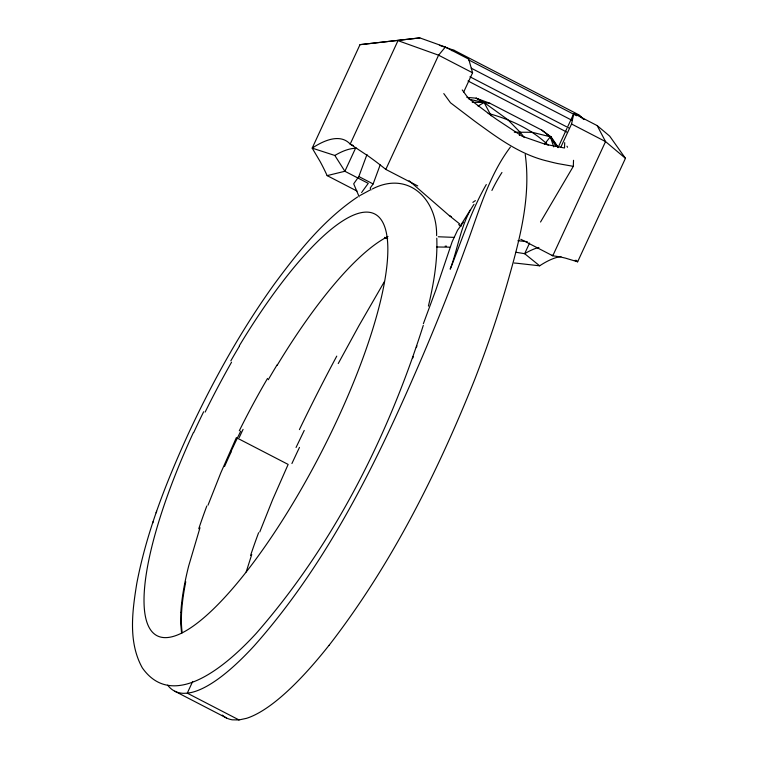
<?xml version="1.0" encoding="UTF-8"?>
<svg xmlns="http://www.w3.org/2000/svg" width="758" height="758" viewBox="0 0 758 758"><rect width="100%" height="100%" fill="white"/><g stroke="black" fill="none" stroke-linecap="round" stroke-linejoin="round"><path stroke-width="1.14" d="M573.522 160.308L573.313 166.343L557.897 163.595A204.328 40.544 30.5 0 1 548.043 161.227C524.508 155.816 504.136 142.504 484.855 128.519A199.61 39.605 30.5 0 1 474.584 121.081L450.508 102.794L443.79 93.585M564.719 142.646L564.511 147.999L548.233 144.863A175.865 34.896 30.5 0 1 543.609 143.707L522.196 136.269L496.623 119.394A175.865 34.896 30.5 0 1 490.597 115.036L468.292 98.208L462.238 89.937M180.859 612.369L180.707 623.701L181.617 633.442M560.693 147.469L571.551 123.99L573.815 113.51L597.171 125.601L609.678 136.118L625.445 158.327L577.643 261.794L565.421 258.127A443.051 224.349 -70.8 0 0 552.771 255.797L520.831 239.272M519.372 135.455L520.111 132.224L507.813 119.669L484.097 102.51L476.119 98.17L466.881 97.365M428.403 306.128C433.614 283.909 437.688 261.131 436.779 238.22M423.267 325.438C387.774 437.186 333.52 544.936 256.052 633.574C231.379 660.408 174.634 713.704 142.343 667.893C128.026 642.253 132.29 611.166 136.781 583.48C146.682 531.472 166.428 481.908 188.278 433.889C212.685 381.473 240.836 330.63 274.652 283.663C298.425 251.495 324.073 219.356 357.662 196.919M246.179 571.968L251.751 554.505M199.998 527.729L188.638 566.112A232.005 60.384 -62.6 0 0 180.849 612.379M152.529 523.399L153.107 521.722M156.129 512.815L156.65 511.271M412.816 358.003L413.347 356.459M416.369 347.552L416.938 345.885M359.169 196.796L353.692 183.824L358.828 176.548L366.986 154.461M371.06 189.983L370.188 188.06L373.135 183.948L380.184 164.884M208.005 505.198L220.843 472.765L236.354 437.631L288.144 464.427L272.662 499.579L259.757 531.983M423.371 323.713L435.916 289.774L452.119 241.821L457.576 230.157L463.318 222.293M463.707 92.002L472.585 72.787L468.709 59.133L445.353 47.043L419.856 37.9L360.003 44.656L312.192 148.123L320.009 161.321A443.051 224.349 -70.8 0 1 327.134 175.619L357.009 191.073M355.739 147.81L344.89 171.27L327.134 175.619M417.753 185.937L385.813 169.413L438.588 55.192L445.353 47.043M192.674 681.47L187.273 693.163L183.824 693.324A278.48 72.493 -62.6 0 1 167.67 685.175M558.049 147.639L566.918 128.443M567.903 126.311L573.815 113.51M529.586 243.015L524.659 253.684L515.98 252.272M296.046 447.485L304.242 430.43M338.239 363.556L358.932 325.722L384.505 281.417M474.025 204.338C461.016 222.871 458.306 247.676 450.195 269.175C461.679 240.769 470.917 211.188 486.295 184.526M540.53 222.028L573.313 166.353M460.314 225.903L470.538 209.625M361.594 192.541L362.059 191.878M362.523 191.224L368.255 183.36L344.89 171.27L334.837 155.466L312.192 148.123A237.263 61.768 -62.6 0 1 350.187 144.105L353.37 145.564M544.509 144.162L550.336 136.791L551.227 137.037L558.115 147.223M510.399 147.071C488.048 176.775 478.469 213.254 465.564 247.515C452.365 283.862 438.039 319.8 422.898 355.379C378.735 458.353 329.057 561.526 254.053 645.987A275.088 71.612 -62.6 0 1 221.516 676.449A278.48 72.503 -62.6 0 1 190.921 692.585L187.273 693.163L239.026 719.939L246.511 718.328A279.029 72.645 -62.6 0 0 273.268 703.216A275.135 71.603 -62.6 0 0 328.972 645.39M328.972 645.446C390.976 565.411 436.854 473.949 474.394 380.27C487.11 347.657 498.357 314.475 508.012 280.839C519.571 239.888 531.197 197.421 525.228 154.48M478.042 106.044L484.097 102.51L490.056 103.344L541.799 130.12L551.227 137.037L547.058 134.877M359.898 195.545L369.98 190.087M372.358 188.979C408.259 170.361 437.243 199.165 436.617 235.596M419.856 37.9L360.003 44.656M451.398 50.578L454.298 50.388L578.307 114.553L584.191 119.461M239.026 719.939L232.327 719.825A279.029 72.635 -62.6 0 1 222.302 715.097M514.312 132.224L532.182 132.28L550.336 136.791L557.916 147.175M449.598 247.174L436.504 246.975M472.262 102.264L484.097 102.51L491.193 115.822M454.25 237.387L438.257 236.761M517.904 240.731L527.265 241.631M488.171 113.397C509.897 119.262 531.983 129.315 548.167 145.166M560.996 256.517A237.263 61.768 -62.6 0 0 539.649 265.812L517.013 263.253A443.051 384.069 -48.5 0 0 514.161 263.026M439.422 45.309L454.298 50.388M469.145 99.232L484.097 102.51M490.056 103.344L476.119 98.17L482.382 101.411M468.558 59.844L576.554 115.728M471.22 68.173L571.74 120.19M472.585 72.787L438.588 55.192L397.997 40.638L350.187 144.105L368.416 156.195A443.051 384.069 -48.5 0 1 385.813 169.413M571.551 123.99L605.547 141.585L625.445 158.327M469.941 76.785L568.775 127.922M468.008 80.973L566.832 132.119M451.266 216.608L448.859 215.253L409.093 180.726M358.828 176.548L373.135 183.948M174.747 691.192L226.49 717.968M575.066 260.335L577.643 261.794A237.263 61.768 -62.6 0 0 576.004 260.221M459.623 223.885L449.333 215.651M541.799 130.12L550.336 136.791L556.078 146.493M387.698 238.789L386.732 238.021M539.649 265.812L524.659 253.684A237.263 61.768 -62.6 0 1 538.91 247.44M578.307 114.553L582.845 118.589M583.196 118.902L583.887 119.527M552.137 255.076L552.771 255.797L605.547 141.585L597.171 125.601M520.111 132.224L524.394 137.577M566.975 146.209L567.524 147.251M550.336 136.791L553.728 146.872M546.101 142.447L546.613 144.617M182.195 632.655A237.282 61.739 -62.6 0 1 185.757 581.784M224.52 466.549A237.282 61.739 -62.6 0 1 231.105 451.986M277.172 365.299A237.282 61.739 -62.6 0 1 387.982 236.487M230.773 452.014A235.634 66.23 -62.4 0 1 240.788 431.103M239.301 430.781A237.709 65.671 -62.5 0 1 267.527 378.441M268.266 379.72A235.7 61.057 -62.4 0 1 277.049 364.949M239.31 345.79A237.282 61.805 -62.7 0 1 386.192 271.497A237.282 61.805 -62.7 0 1 202.291 619.078A237.282 61.805 -62.7 0 1 193.366 432.629M193.707 432.581A235.634 56.424 -62.8 0 1 203.637 411.774M205.134 412.087A237.709 58.082 -62.8 0 1 231.55 362.191M230.839 360.827A235.7 61.663 -62.9 0 1 239.433 346.141M491.914 190.447A245.744 163.671 69.6 0 1 501.948 172.492M472.859 202.395A132.366 56.992 60.7 0 1 475.399 200.652M291.915 463.536A311.519 59.711 -63.5 0 1 299.476 447.409M250.585 555.434A261.728 69.954 -62.4 0 1 258.611 532.713M299.419 429.596A319.715 52.425 -63.8 0 1 336.76 356.118M198.767 528.733A261.662 67.794 -62.7 0 1 206.801 506.003M239.187 437.603A311.538 96.844 -61.9 0 1 243.072 429.369M334.837 155.466A237.263 61.768 -62.6 0 1 356.592 148.303M461.044 226.377A61.625 24.038 34.2 0 1 458.647 224.567M446.576 246.189A171.431 62.222 10.4 0 1 445.117 246.161M385.917 238.457A61.625 40.951 13.9 0 1 384.59 237.311"/></g></svg>
